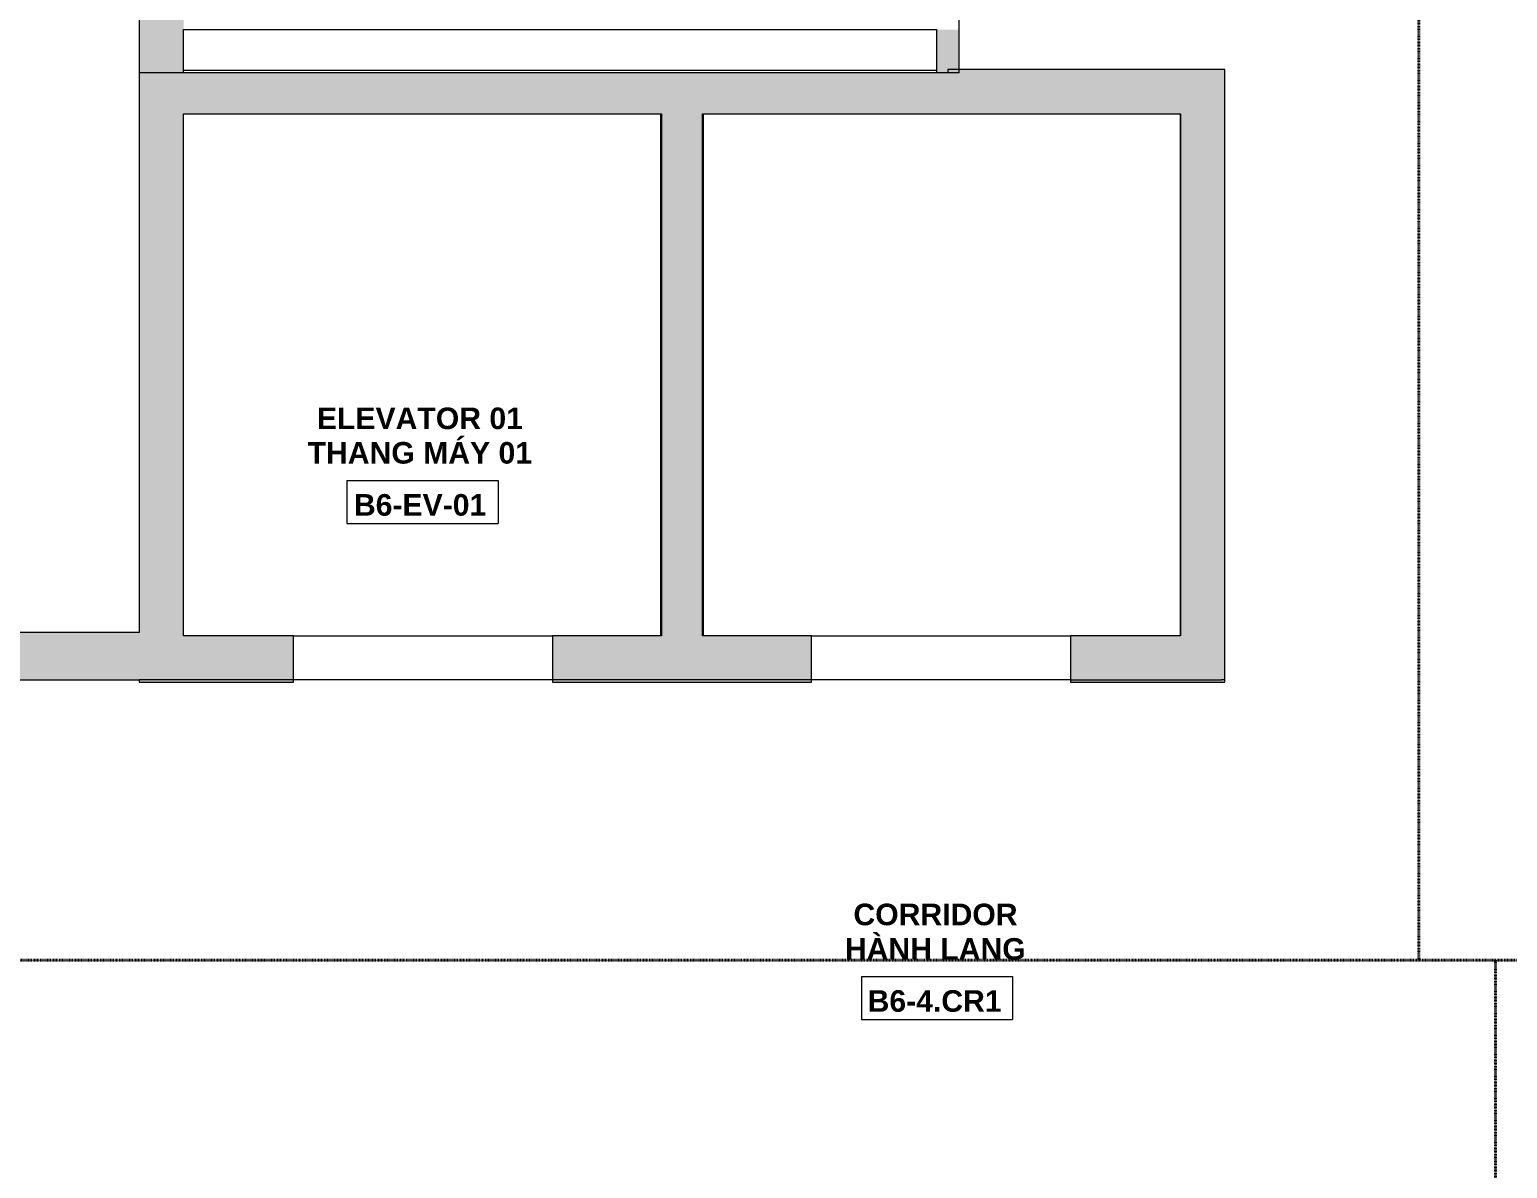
# Model space of a CAD drawing. Header units: millimetres. Extents: x -32790 to 17860, y 16874 to 75497.
# Drawn here: x -10713 to -3865, y 66447 to 71727 of the extents above; entities that cross this region are included whole.
import ezdxf

# ---------------------------------------------------------------- set-up
doc = ezdxf.new("R2010")
doc.units = ezdxf.units.MM
doc.linetypes.add('dash 1-1', pattern=[2, 1, -1])
for name, color, linetype, lineweight in [('A-AREA-IDEN', 2, 'Continuous', 9), ('A-DETL', 90, 'Continuous', 5), ('A-DETL-MBND', 5, 'Continuous', 5), ('A-FLOR', 192, 'Continuous', 5), ('A-WALL', 113, 'Continuous', 5), ('A-WALL-PATT', 111, 'Continuous', 5), ('I-WALL', 2, 'Continuous', 5)]:
    doc.layers.add(name, color=color, linetype=linetype, lineweight=lineweight)
doc.styles.add('Arial_B', font='arialbd.ttf', dxfattribs={"height": 100})

# ---------------------------------------------------------------- blocks, each defined once
blk = doc.blocks.new('Room Tag - Room Tag-8377849-4th Traffic Floor Plan - Pedestrian')
at = {"layer": 'A-AREA-IDEN'}
for p, q in [((-7, -0.80625), (-7, -4.80625)), ((-7, -0.80625), (7, -0.80625)), ((7, -0.80625), (7, -4.80625)), ((-7, -4.80625), (7, -4.80625))]:
    blk.add_line(p, q, dxfattribs=at)

msp = doc.modelspace()

# ---------------------------------------------------------------- hatches: boundary and pattern name
at = {"layer": 'A-WALL-PATT'}
for points in [[(-10204.9, 71527), (-9999.9, 71527), (-9999.9, 71832), (-10204.9, 71832), (-10204.9, 71682.8)], [(-6404.9, 71527), (-6404.9, 71727), (-6509.9, 71727), (-6509.9, 71527)], [(-9999.9, 68712), (-9999.9, 71527), (-10204.9, 71527), (-10204.9, 68712)], [(-7973.9, 71337), (-6457.4, 71337), (-6457.4, 71527), (-9999.9, 71527), (-9999.9, 71337)], [(-5661.5, 71337), (-5174.9, 71337), (-5174.9, 71542), (-6457.4, 71542), (-6457.4, 71337)], [(-7594.9, 68917), (-7594.9, 71337), (-7784.9, 71337), (-7784.9, 68917)], [(-5189.9, 68712), (-5174.9, 68712), (-5174.9, 71337), (-5379.9, 71337), (-5379.9, 68917), (-5189.9, 68917)]]:
    msp.add_hatch(color=256, dxfattribs=at).paths.add_polyline_path(points)
h = msp.add_hatch(color=256, dxfattribs=at)
h.paths.add_polyline_path([(-10286.4, 68712), (-10204.9, 68712), (-10204.9, 68932), (-12379.9, 68932), (-12379.9, 68712)])
h.paths.add_polyline_path([(-16779.9, 68712), (-14699.9, 68712), (-14699.9, 68932), (-19079.9, 68932), (-19079.9, 68712), (-16999.9, 68712)])
h.paths.add_polyline_path([(-13429.9, 68712), (-13379.9, 68712), (-13379.9, 68932), (-13699.9, 68932), (-13699.9, 68712), (-13649.9, 68712)])
h.paths.add_polyline_path([(-25709.9, 68712), (-21399.9, 68712), (-21399.9, 68932), (-25709.9, 68932), (-25709.9, 68751)])
h.paths.add_polyline_path([(-20114.4, 68712), (-20079.9, 68712), (-20079.9, 68932), (-20399.9, 68932), (-20399.9, 68712), (-20129.9, 68712)])
h = msp.add_hatch(color=256, dxfattribs=at)
h.paths.add_polyline_path([(-5889.9, 68712), (-5189.9, 68712), (-5189.9, 68917), (-5889.9, 68917)])
h.paths.add_polyline_path([(-7784.9, 68712), (-7089.9, 68712), (-7089.9, 68917), (-8289.9, 68917), (-8289.9, 68712)])
h.paths.add_polyline_path([(-9999.9, 68712), (-9489.9, 68712), (-9489.9, 68917), (-9999.9, 68917)])
h = msp.add_hatch(color=256, dxfattribs=at)
h.paths.add_polyline_path([(-5661.5, 68702), (-5174.9, 68702), (-5174.9, 68712), (-5889.9, 68712), (-5889.9, 68702)])
h.paths.add_polyline_path([(-8289.9, 68702), (-7089.9, 68702), (-7089.9, 68712), (-8289.9, 68712)])
h.paths.add_polyline_path([(-10204.9, 68702), (-9489.9, 68702), (-9489.9, 68712), (-10204.9, 68712)])

# ---------------------------------------------------------------- linework, layer by layer
at = {"layer": 'A-DETL', "linetype": 'dash 1-1', "lineweight": 40}
for p, q in [((-4274.9, 72212.5), (-4274.9, 67412.5)), ((12933.1, 67412.5), (-22919.9, 67412.5)), ((-3919.9, 63712.5), (-3919.9, 67412.5))]:
    msp.add_line(p, q, dxfattribs=at)
at = {"layer": 'A-DETL-MBND'}
for p, q in [((-6509.9, 71537), (-9999.9, 71537)), ((-7789.9, 71337), (-7789.9, 68917)), ((-7589.9, 68917), (-7589.9, 71337)), ((-5380, 68917), (-5380, 71337))]:
    msp.add_line(p, q, dxfattribs=at)
at = {"layer": 'A-FLOR'}
for p, q in [((-8289.9, 68712), (-9489.9, 68712)), ((-5889.9, 68712), (-7089.9, 68712))]:
    msp.add_line(p, q, dxfattribs=at)
at = {"layer": 'A-WALL', "lineweight": 15}
for p, q in [((-6404.9, 71527), (-6404.9, 73192)), ((-10204.9, 71832), (-10204.9, 71527)), ((-9999.9, 71527), (-9999.9, 71727)), ((-9999.9, 71727), (-6509.9, 71727)), ((-6509.9, 71727), (-6509.9, 71527)), ((-6404.9, 71527), (-10204.9, 71527)), ((-10204.9, 71527), (-10204.9, 68932)), ((-5174.9, 71542), (-6457.4, 71542)), ((-6457.4, 71542), (-6457.4, 71527)), ((-5174.9, 68712), (-5174.9, 71542)), ((-9999.9, 71337), (-7784.9, 71337)), ((-9999.9, 68917), (-9999.9, 71337)), ((-7784.9, 71337), (-7784.9, 68917)), ((-7594.9, 68917), (-7594.9, 71337)), ((-7594.9, 71337), (-6457.4, 71337)), ((-6457.4, 71337), (-5379.9, 71337)), ((-5379.9, 71337), (-5379.9, 68917)), ((-10204.9, 68932), (-12379.9, 68932)), ((-9489.9, 68917), (-9999.9, 68917)), ((-9489.9, 68712), (-9489.9, 68917)), ((-7784.9, 68917), (-8289.9, 68917)), ((-8289.9, 68917), (-8289.9, 68712)), ((-7089.9, 68917), (-7594.9, 68917)), ((-7089.9, 68712), (-7089.9, 68917)), ((-5379.9, 68917), (-5889.9, 68917)), ((-5889.9, 68917), (-5889.9, 68712)), ((-12379.9, 68712), (-10204.9, 68712)), ((-5889.9, 68712), (-5189.9, 68712))]:
    msp.add_line(p, q, dxfattribs=at)
at = {"layer": 'A-WALL'}
for p, q in [((-9489.9, 68917), (-8289.9, 68917)), ((-7089.9, 68917), (-5889.9, 68917))]:
    msp.add_line(p, q, dxfattribs=at)
at = {"layer": 'I-WALL', "lineweight": 15}
for p, q in [((-9489.9, 68712), (-10204.9, 68712)), ((-10204.9, 68712), (-10204.9, 68702)), ((-10204.9, 68702), (-9489.9, 68702)), ((-9489.9, 68702), (-9489.9, 68712)), ((-7089.9, 68712), (-8289.9, 68712)), ((-8289.9, 68712), (-8289.9, 68702)), ((-8289.9, 68702), (-7089.9, 68702)), ((-7089.9, 68702), (-7089.9, 68712)), ((-5889.9, 68712), (-5889.9, 68702)), ((-5889.9, 68702), (-5174.9, 68702)), ((-5174.9, 68712), (-5189.9, 68712)), ((-5174.9, 68702), (-5174.9, 68712))]:
    msp.add_line(p, q, dxfattribs=at)

# ---------------------------------------------------------------- block references
at = {"layer": 'A-AREA-IDEN', "xscale": 49.99999999999998, "yscale": 49.99999999999998, "zscale": 49.99999999999998}
for p in [(-8892.4, 69677.3), (-6508.7, 67377.6)]:
    msp.add_blockref('Room Tag - Room Tag-8377849-4th Traffic Floor Plan - Pedestrian', p, dxfattribs=at)

# ---------------------------------------------------------------- texts
at = {"layer": 'A-AREA-IDEN', "char_height": 100, "attachment_point": 1, "style": 'Arial_B'}
for s, insert, width in [('ELEVATOR 01', (-9381.8, 69974.7), 1182.489), ('THANG MÁY 01', (-9424.8, 69814.9), 1286.708), ('B6-EV-01', (-9210.3, 69573.5), 757.595), ('CORRIDOR', (-6895.5, 67675), 933.966), ('HÀNH LANG', (-6935.3, 67515.2), 1030.168), ('B6-4.CR1', (-6829.8, 67273.8), 765.612)]:
    msp.add_mtext(s, dxfattribs=dict(at, insert=insert, width=width))

doc.saveas('drawing.dxf')
